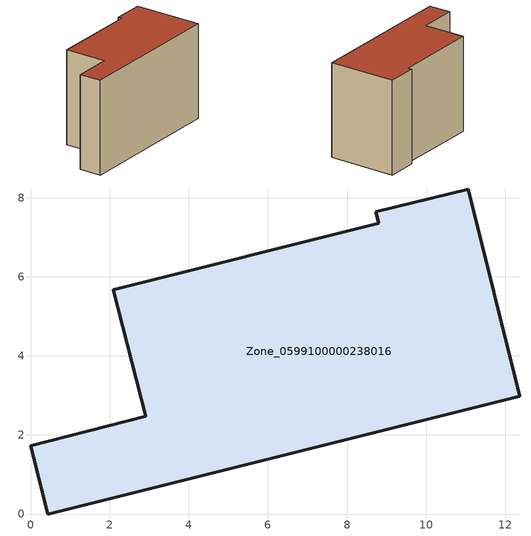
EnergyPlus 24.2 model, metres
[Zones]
Zone_0599100000238016
 floor ground (C_G): 8.8,7.35 8.73,7.64 11.06,8.22 12.37,2.98 0.43,0 0,1.73 2.91,2.47 2.09,5.67 z0
 wall outside (C_F): 2.91,2.47 0,1.73 0.43,0 12.37,2.98 11.06,8.22 8.73,7.64 8.8,7.35 2.09,5.67 2.91,2.47 z0:7.55
 roof outside (C_R): 12.37,2.98 11.06,8.22 8.73,7.64 8.8,7.35 2.09,5.67 2.91,2.47 0,1.73 0.43,0 z7.55
[BUILDING]
Pand.0599100000238016: North Axis=0; Terrain=City; Loads Convergence Tolerance Value=0.04; Temperature Convergence Tolerance Value=0.4; Solar Distribution=FullExterior; Maximum Number of Warmup Days=25; Minimum Number of Warmup Days=1
[Site:Location]
Rotterdam.The.Hague.AP_ZH_NLD Design_Conditions: Latitude=51.96; Longitude=4.45; Time Zone=1; Elevation=-4.5
[SITE:GROUNDTEMPERATURE:BUILDINGSURFACE]
18, 18, 18, 18, 18, 18, 18, 18, 18, 18, 18, 18
[MATERIAL] Thermal Absorptance=0.9; Solar Absorptance=0.7; Visible Absorptance=0.7
Name | Roughness | Thickness | Conductivity | Density | Specific Heat
G.TI.1975-1991 | MediumSmooth | 0.15 | 0.288461 | 540 | 1210
F.TI.1975-1991 | Rough | 0.3 | 0.230769 | 1920 | 840
R.TI.1975-1991 | MediumRough | 0.2 | 0.153846 | 1500 | 1000
[CONSTRUCTION]
C_G: G.TI.1975-1991
C_F: F.TI.1975-1991
C_R: R.TI.1975-1991
[ZONE]
Zone_0599100000238016: Type=1; Multiplier=1; Ceiling Height=Autocalculate; Volume=Autocalculate; Floor Area=autocalculate; Part of Total Floor Area=Yes
[ZONEINFILTRATION:DESIGNFLOWRATE]
Infil_Zone_0599100000238016: Zone or ZoneList or Space or SpaceList=Zone_0599100000238016; Schedule=AlwaysOn; Design Flow Rate Calculation Method=Flow/Area; Flow Rate per Floor Area=0.003; Constant Term Coefficient=1; Temperature Term Coefficient=0; Velocity Term Coefficient=0; Velocity Squared Term Coefficient=0
[HVACTEMPLATE:ZONE:IDEALLOADSAIRSYSTEM]
Zone_0599100000238016: Maximum Heating Supply Air Temperature=50; Minimum Cooling Supply Air Temperature=13; Maximum Heating Supply Air Humidity Ratio=0.0156; Minimum Cooling Supply Air Humidity Ratio=0.0077; Heating Limit=NoLimit; Cooling Limit=NoLimit; Dehumidification Control Type=ConstantSensibleHeatRatio; Cooling Sensible Heat Ratio=0.7; Dehumidification Setpoint=60; Humidification Control Type=None; Humidification Setpoint=30; Outdoor Air Method=None; Outdoor Air Flow Rate per Person=0.00944; Outdoor Air Flow Rate per Zone Floor Area=0; Outdoor Air Flow Rate per Zone=0; Demand Controlled Ventilation Type=None; Outdoor Air Economizer Type=NoEconomizer; Heat Recovery Type=None; Sensible Heat Recovery Effectiveness=0.7; Latent Heat Recovery Effectiveness=0.65
[ZONECONTROL:THERMOSTAT]
ThermostatControl_Zone_0599100000238016: Zone or ZoneList=Zone_0599100000238016; Control Type Schedule=DualSetpointControlType; Control 1=Thermostat_Zone_0599100000238016; Temperature Difference Between Cutout And Setpoint=0
[THERMOSTATSETPOINT:DUALSETPOINT]
Thermostat_Zone_0599100000238016: Heating Setpoint Temperature Schedule=HeatingSetpoint_Zone_0599100000238016; Cooling Setpoint Temperature Schedule=CoolingSetpoint_Zone_0599100000238016
[SCHEDULE:COMPACT]
HeatingSetpoint_Zone_0599100000238016: Through: 12/31, For: AllDays, Until: 24:00, 21
CoolingSetpoint_Zone_0599100000238016: Through: 12/31, For: AllDays, Until: 24:00, 24
DualSetpointControlType: Through: 12/31, For: AllDays, Until: 24:00, 4
AlwaysOn: Through: 12/31, For: AllDays, Until: 24:00, 1
